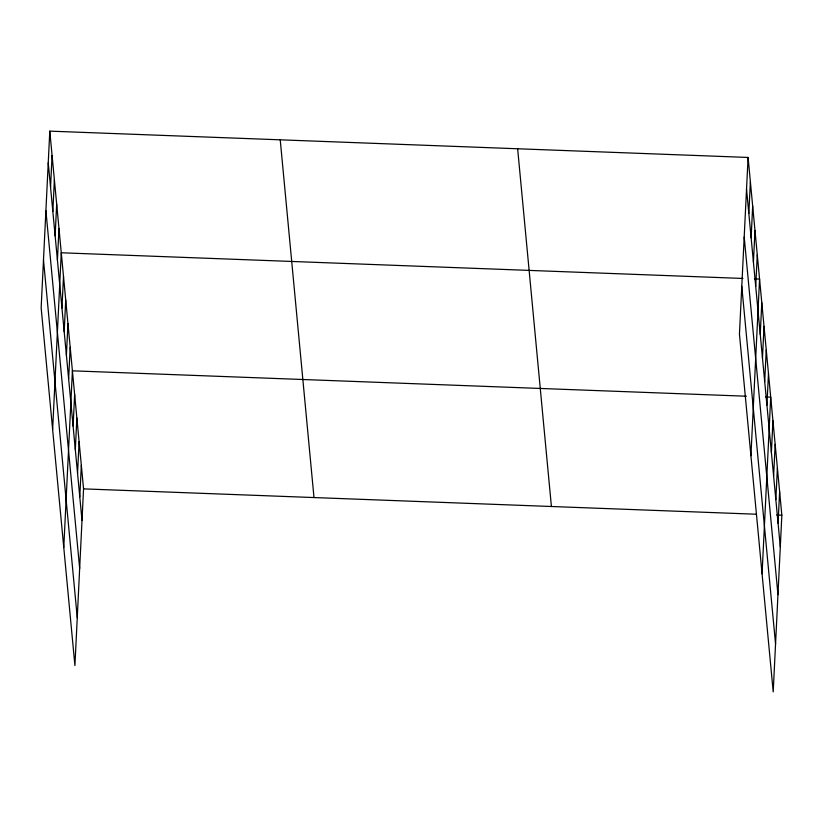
<?xml version="1.0" encoding="UTF-8"?>
<svg xmlns="http://www.w3.org/2000/svg" width="823" height="823" viewBox="0 0 823 823"><rect width="100%" height="100%" fill="white"/><g stroke="black" fill="none" stroke-linecap="round" stroke-linejoin="round"><path stroke-width="1.23" d="M49.791 131.135L41.15 307.812L74.914 665.55L83.555 488.872L49.791 131.135L748.086 157.45L781.85 515.188L773.209 691.865L739.445 334.128L748.086 157.45M50.542 187.14L52.086 155.465M52.837 211.46L54.38 179.795M55.131 235.79L56.684 204.114M57.425 260.119L58.978 228.444M52.631 429.441L61.272 252.774L742.922 278.452M61.951 308.049L63.505 276.384M64.184 331.659L65.727 299.994M66.406 355.269L67.959 323.604M68.638 378.889L70.181 347.213M63.772 547.49L72.414 370.823L746.379 396.223M73.093 426.108L74.646 394.433M75.325 449.718L76.868 418.043M77.547 473.328L79.101 441.653M79.78 496.938L81.333 465.262M748.827 213.455L750.381 181.78M751.132 237.775L752.675 206.1M753.426 262.105L754.969 230.43M755.72 286.425L757.273 254.76M750.926 455.757L759.567 279.079L754.444 278.894M760.246 334.364L761.789 302.689M762.468 357.974L764.022 326.299M764.701 381.584L766.254 349.919M766.933 405.194L768.476 373.529M762.067 573.806L770.709 397.139L765.585 396.943M771.388 452.413L772.931 420.748M773.62 476.033L775.163 444.358M775.842 499.643L777.396 467.968M778.074 523.253L779.618 491.578M83.555 488.872L756.244 514.221M776.727 514.992L781.85 515.188M746.533 189.125L780.297 546.863M744.198 236.973L777.961 594.71M741.78 286.27L775.554 644.008M517.646 148.768L551.41 506.505M280.231 139.828L313.995 497.555M48.238 162.81L82.012 520.548M45.903 210.657L79.666 568.395M43.485 259.965L77.259 617.692"/></g></svg>
